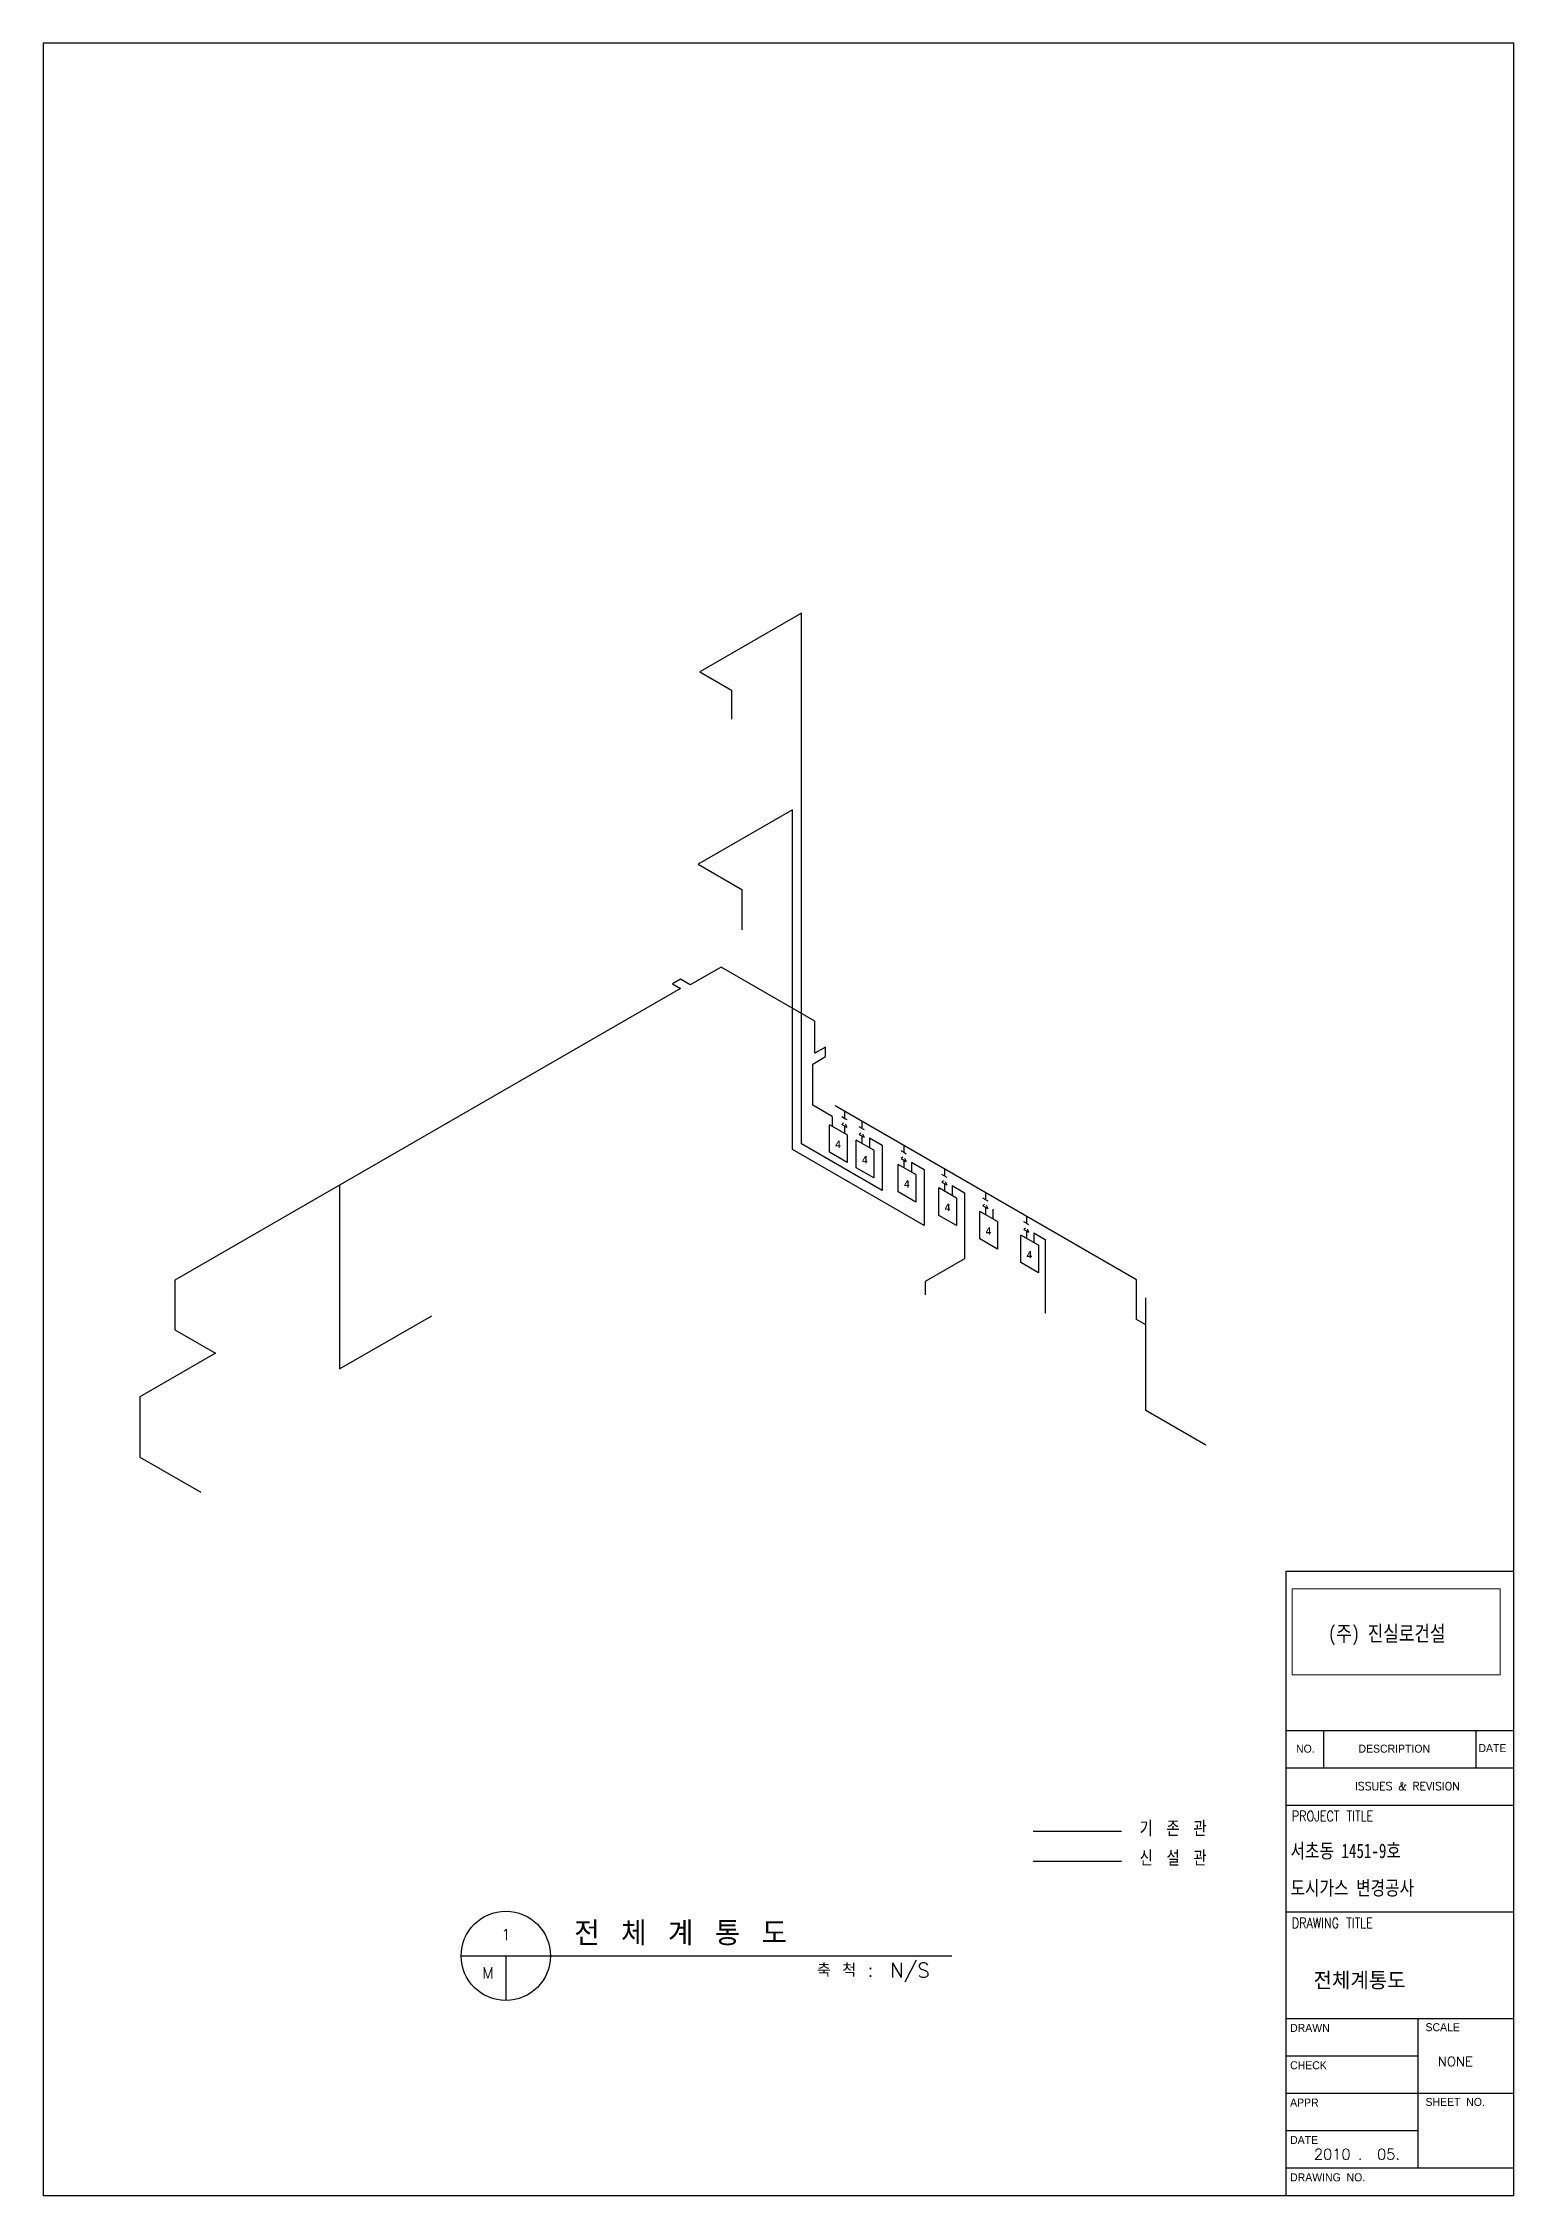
# Model space of a CAD drawing. Header units: millimetres. Extents: x 493970 to 609880, y -185954 to -114132.
# Drawn here: x 534647 to 562271, y -185954 to -145498 of the extents above; entities that cross this region are included whole.
import ezdxf
from ezdxf.enums import TextEntityAlignment as Align

# ---------------------------------------------------------------- set-up
doc = ezdxf.new("R2010")
doc.units = ezdxf.units.MM
doc.header["$LTSCALE"] = 600
for name, color, linetype in [('CEL', 7, 'Continuous'), ('GAS', 1, 'Continuous'), ('GTEXT', 2, 'Continuous'), ('기존관', 3, 'Continuous')]:
    doc.layers.add(name, color=color, linetype=linetype)
doc.styles.add('GHS', font='romans', dxfattribs={"bigfont": 'ghs'})
doc.styles.add('HGTXT', font='romans.shx', dxfattribs={"bigfont": 'whgtxt.shx'})
doc.styles.add('HSH', font='romans.shx', dxfattribs={"bigfont": 'ghs.shx'})
doc.styles.add('HTXTW', font='txt', dxfattribs={"bigfont": 'htxtw'})
doc.styles.add('ROMANS', font='Dotum.ttf', dxfattribs={"height": 250})
doc.styles.get("Standard").update_dxf_attribs({"font": 'txt.shx', "bigfont": 'whgtxt.shx'})
doc.styles.add('STYLE1', font='GungsuhChe.ttf')
doc.styles.add('굴림', font='', dxfattribs={"bigfont": '굴림'})
doc.styles.get('굴림').set_extended_font_data('Gulim', bold=True)

msp = doc.modelspace()

# ---------------------------------------------------------------- linework, layer by layer
for p, q in [((557991, -185954), (557991, -174214)), ((557991, -174214), (562271, -174214)), ((557991, -177205), (562271, -177205)), ((557991, -177205), (562271, -177205)), ((558693, -177205), (558693, -177907)), ((561555, -177205), (561555, -177907)), ((557991, -177907), (562271, -177907)), ((557991, -178609), (562271, -178609))]:
    msp.add_line(p, q)
at = {"lineweight": 9}
msp.add_lwpolyline([(558105, -174546), (562010, -174546), (562010, -176163), (558105, -176163)], close=True, dxfattribs=at)
at = {"layer": 'CEL'}
for p, q in [((534647, -145498), (534647, -185954)), ((562271, -145498), (534647, -145498)), ((562271, -185954), (562271, -145498)), ((557991, -180614), (562271, -180614)), ((557991, -182619), (562271, -182619)), ((560474, -185426), (560474, -182619)), ((557991, -183321), (560474, -183321)), ((557991, -184023), (562271, -184023)), ((557991, -184725), (560474, -184725)), ((557991, -185426), (562271, -185426)), ((562271, -185954), (534647, -185954))]:
    msp.add_line(p, q, dxfattribs=at)
at = {"layer": 'GAS'}
for p, q in [((548893, -156211), (546981, -157315)), ((548893, -166182), (548893, -156211)), ((546981, -157315), (547579, -157660)), ((547579, -157660), (547579, -158201)), ((548721, -159907), (546952, -160928)), ((548720, -159964), (548721, -159907)), ((548721, -166288), (548721, -159907)), ((546952, -160928), (547773, -161402)), ((547773, -161402), (547773, -162162)), ((547383, -162862), (546802, -163198)), ((549143, -163879), (547383, -162862)), ((546618, -163265), (537124, -168746)), ((546616, -163090), (546466, -163177)), ((546466, -163177), (546618, -163265)), ((546802, -163198), (546616, -163090)), ((549143, -164481), (549143, -163879)), ((549101, -164685), (549344, -164544)), ((549344, -164365), (549143, -164481)), ((549344, -164544), (549344, -164365)), ((549101, -165456), (549101, -164685)), ((549468, -165668), (549101, -165456)), ((549468, -165668), (549468, -165852)), ((555184, -168739), (549524, -165471)), ((549697, -165571), (549697, -165701)), ((549697, -165845), (549697, -165985)), ((550024, -165760), (550024, -165890)), ((550408, -167057), (548893, -166182)), ((550024, -166034), (550024, -166173)), ((550166, -166070), (550166, -166255)), ((550166, -166070), (550408, -166210)), ((550408, -166210), (550408, -167057)), ((550812, -166215), (550812, -166345)), ((551192, -167715), (548721, -166288)), ((550812, -166489), (550812, -166629)), ((550954, -166525), (550954, -166710)), ((550954, -166525), (551192, -166663)), ((551192, -166663), (551192, -167715)), ((551577, -166656), (551577, -166786)), ((540217, -166961), (540217, -170414)), ((551577, -166930), (551577, -167070)), ((551718, -166967), (551718, -167151)), ((551718, -166967), (551950, -167101)), ((551950, -167101), (551950, -168344)), ((552346, -167100), (552346, -167231)), ((552346, -167374), (552346, -167514)), ((552487, -167411), (552487, -167595)), ((553115, -167545), (553115, -167675)), ((553115, -167818), (553115, -167958)), ((553256, -167855), (553256, -168039)), ((553256, -167855), (553469, -167978)), ((553469, -167978), (553469, -169363)), ((551950, -168344), (551214, -168769)), ((537124, -168746), (537124, -169676)), ((551214, -168769), (551214, -169023)), ((555184, -169487), (555184, -168739)), ((555355, -171193), (555355, -169080)), ((540217, -170414), (541950, -169414)), ((555355, -169586), (555184, -169487)), ((537124, -169676), (537887, -170117)), ((537887, -170117), (536467, -170936)), ((536467, -170936), (536467, -172069)), ((556486, -171846), (555355, -171193)), ((536467, -172069), (537607, -172727)), ((553241, -179664), (554901, -179664))]:
    msp.add_line(p, q, dxfattribs=at)
at = {"layer": 'GTEXT'}
for p, q in [((549749, -166014), (549418, -165823)), ((549418, -166341), (549418, -165823)), ((549701, -165704), (549649, -165674)), ((549677, -165789), (549649, -165817)), ((549649, -165817), (549740, -165870)), ((549701, -165704), (549740, -165726)), ((549711, -165808), (549740, -165870)), ((550028, -165893), (549976, -165862)), ((549749, -166014), (549749, -166183)), ((549749, -166137), (549749, -166532)), ((550251, -166304), (549920, -166113)), ((549920, -166631), (549920, -166113)), ((550004, -165977), (549976, -166006)), ((549976, -166006), (550067, -166059)), ((550028, -165893), (550067, -165915)), ((550038, -165997), (550067, -166059)), ((549749, -166532), (549418, -166341)), ((550251, -166822), (549920, -166631)), ((550251, -166304), (550251, -166473)), ((550251, -166427), (550251, -166822)), ((551039, -166760), (550709, -166569)), ((550709, -167086), (550709, -166569)), ((550817, -166348), (550764, -166317)), ((550793, -166432), (550764, -166461)), ((550764, -166461), (550855, -166514)), ((550817, -166348), (550855, -166370)), ((550826, -166452), (550855, -166514)), ((551039, -166760), (551039, -166928)), ((551039, -166882), (551039, -167277)), ((551804, -167201), (551473, -167010)), ((551473, -167527), (551473, -167010)), ((551581, -166789), (551528, -166759)), ((551557, -166874), (551528, -166902)), ((551528, -166902), (551619, -166955)), ((551581, -166789), (551619, -166811)), ((551591, -166893), (551619, -166955)), ((551039, -167277), (550709, -167086)), ((551804, -167201), (551804, -167370)), ((551804, -167323), (551804, -167718)), ((552573, -167645), (552242, -167454)), ((552242, -167971), (552242, -167454)), ((552350, -167233), (552297, -167203)), ((552326, -167318), (552297, -167346)), ((552297, -167346), (552388, -167399)), ((552350, -167233), (552388, -167255)), ((552360, -167337), (552388, -167399)), ((551804, -167718), (551473, -167527)), ((552573, -167645), (552573, -167814)), ((552573, -167767), (552573, -168162)), ((553119, -167677), (553067, -167647)), ((553095, -167762), (553067, -167791)), ((553067, -167791), (553157, -167843)), ((553119, -167677), (553157, -167699)), ((553129, -167781), (553157, -167843)), ((552573, -168162), (552242, -167971)), ((553342, -168089), (553011, -167898)), ((553011, -168415), (553011, -167898)), ((553342, -168089), (553342, -168258)), ((553342, -168211), (553342, -168606)), ((553342, -168606), (553011, -168415)), ((542498, -181442), (551713, -181442)), ((543337, -181442), (543337, -182281))]:
    msp.add_line(p, q, dxfattribs=at)
msp.add_circle((543337, -181442), 839, dxfattribs=at)
at = {"layer": '기존관'}
msp.add_line((553241, -179096), (554901, -179096), dxfattribs=at)

# ---------------------------------------------------------------- texts
at = {"style": 'STYLE1', "width": 0.8}
msp.add_text('(주) 진실로건설', height=290.7, dxfattribs=at).set_placement((558783, -175530))
for s, height, style, p in [('NO.', 150.4, 'ROMANS', (558179, -177624)), ('DESCRIPTION', 150.38, 'ROMANS', (559352, -177624)), ('DATE', 150.4, 'ROMANS', (561605, -177613)), ('ISSUES & REVISION', 150.38, 'GHS', (559288, -178329))]:
    msp.add_text(s, height=height, dxfattribs=dict(style=style)).set_placement(p)
at = {"width": 0.8}
for s, p in [('PROJECT TITLE', (558102, -178911)), ('DRAWING TITLE', (558102, -180920))]:
    msp.add_text(s, height=191.15, dxfattribs=at).set_placement(p)
at = {"layer": 'CEL', "style": 'ROMANS'}
for s, height, p in [('DRAWN', 150.4, (558068, -182871)), ('SCALE', 150.4, (560611, -182858)), ('CHECK', 150.4, (558068, -183573)), ('APPR', 150.4, (558068, -184275)), ('SHEET  NO.', 150.4, (560611, -184262)), ('DATE', 150.4, (558068, -184977)), ('DRAWING  NO.', 150.38, (558068, -185679))]:
    msp.add_text(s, height=height, dxfattribs=at).set_placement(p)
at = {"layer": 'GTEXT', "ltscale": 0.2, "style": '굴림'}
for p in [(549577, -166192), (550079, -166482), (550868, -166937), (551632, -167378), (552401, -167822), (553170, -168266)]:
    msp.add_text('4', height=139, dxfattribs=at).set_placement(p, align=Align.MIDDLE)
at = {"layer": 'GTEXT', "ltscale": 0.2, "style": 'HTXTW'}
for s, p in [('기 존 관', (555240, -179196)), ('신 설 관', (555240, -179751))]:
    msp.add_text(s, height=285.8, dxfattribs=at).set_placement(p)
at = {"layer": 'GTEXT', "style": 'STYLE1', "width": 0.8}
for s, height, p in [('서초동 1451-9호', 271.79, (558074, -179604)), ('도시가스 변경공사', 271.8, (558074, -180302))]:
    msp.add_text(s, height=height, dxfattribs=at).set_placement(p)
at = {"layer": 'GTEXT'}
for s, height, p in [('전 체 계 통 도', 451.5, (544623, -181247)), ('축 척 :', 243.9, (549183, -181833))]:
    msp.add_text(s, height=height, dxfattribs=at).set_placement(p)
for s, height, style, p in [('1', 210, 'HSH', (543253, -181148)), ('N/S', 272.8, 'HSH', (550551, -181848)), (' M', 209.9, 'HSH', (542749, -181865)), ('NONE', 180.5, 'GHS', (560842, -183517))]:
    msp.add_text(s, height=height, dxfattribs=dict(at, style=style)).set_placement(p)
at = {"layer": 'GTEXT', "lineweight": 13, "style": 'HGTXT'}
msp.add_text('전체계통도', height=326.7, dxfattribs=at).set_placement((558509, -182074))
at = {"layer": 'GTEXT', "style": 'GHS'}
msp.add_text('2010 .  05. ', height=200.51, dxfattribs=at).set_placement((559392, -185171), align=Align.MIDDLE_CENTER)

doc.saveas('drawing.dxf')
